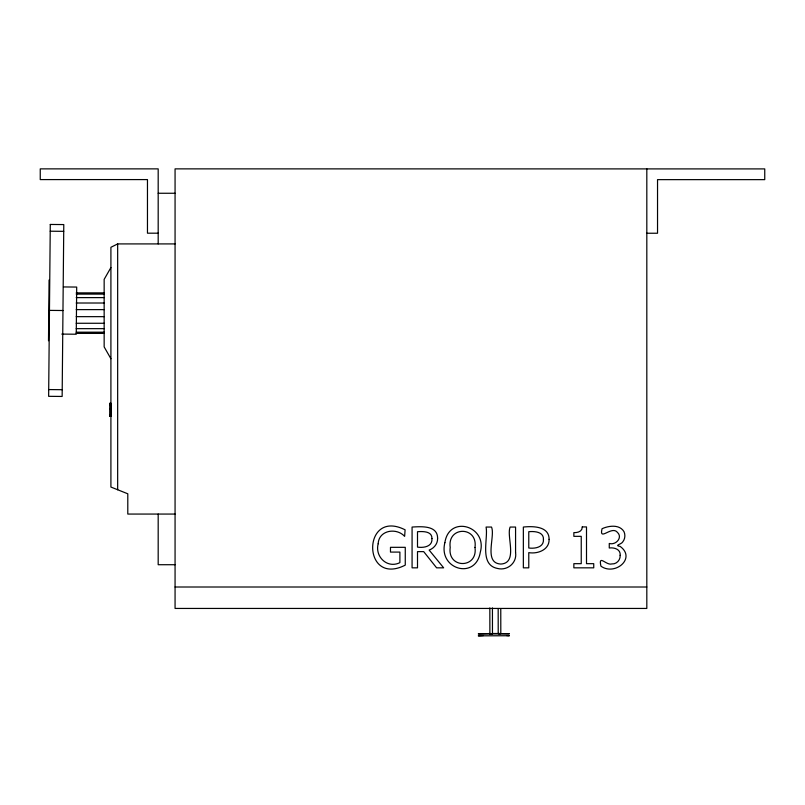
<?xml version="1.0" encoding="UTF-8"?>
<svg xmlns="http://www.w3.org/2000/svg" width="805" height="805" viewBox="0 0 805 805"><rect width="100%" height="100%" fill="white"/><g stroke="black" fill="none" stroke-linecap="round" stroke-linejoin="round"><path stroke-width="1.21" d="M48.501 340.767L49.075 279.989M110.909 267.552L104.157 279.375L104.157 346.905L110.909 358.728M175.067 243.915L117.661 243.915L110.909 247.296L110.909 487.045L127.794 493.797L127.794 514.063L175.067 514.063M489.832 607.926L489.883 633.958L490.748 633.927M489.953 633.968L492.469 633.958L492.429 607.916M498.174 608.54L498.215 633.595L499.412 633.555M499.613 633.615L500.811 633.585L500.77 608.53M483.423 635.558L478.271 635.849L509.374 635.739L506.647 635.578M490.537 633.515L478.271 633.897L509.374 633.787L498.215 633.595M158.183 193.26L175.067 193.26M158.183 233.188L147.466 233.188L147.466 179.585L40.25 179.585L40.25 168.869L158.183 168.869L158.183 243.915M646.817 233.239L657.534 233.239L657.534 179.636L764.75 179.636L764.75 168.909L175.067 168.869L175.067 608.439L646.817 608.439L646.817 168.869M76.193 292.879L104.157 292.879M76.193 294.097L104.157 294.097M76.193 297.619L104.157 297.619M76.193 303.012L104.157 303.012M76.193 309.623L104.157 309.623M76.193 316.657L104.157 316.657M76.193 323.268L104.157 323.268M76.193 328.661L104.157 328.661M76.193 332.183L104.157 332.183M76.193 333.401L104.157 333.401M111.03 403.245L109.701 403.245L109.701 416.215L111.03 416.215L111.03 403.536L109.701 403.536M109.701 403.617L111.03 403.607M109.701 403.879L111.03 403.879M109.701 404.05L111.03 404.05M109.701 404.623L111.03 404.623M109.701 409.192L111.03 409.192M109.701 414.625L111.03 414.625M109.701 415.38L111.03 415.38M111.03 415.722L109.701 415.793L111.03 415.873M175.067 564.718L158.183 564.718L158.183 514.063M175.067 587.006L646.817 587.006M492.529 633.505L500.479 633.525M50.222 231.206L63.726 231.337M63.454 286.942L76.696 287.063L76.254 334.226L61.804 334.085M49.457 310.388L62.971 310.519M48.703 389.57L62.216 389.701M117.661 243.915L117.661 489.752M50.282 224.454L48.642 396.322L62.146 396.452L63.786 224.575L50.282 224.454M515.572 552.502C517.213 562.846 507.361 571.027 497.45 568.451C478.985 564.808 488.333 539.028 486.079 527.054L491.503 527.054C495.548 536.14 483.211 563.158 500.811 564.053C518.44 563.108 506.134 536.211 510.149 527.054L515.572 527.054L515.572 552.502M474.99 547.46C477.999 568.883 447.218 568.863 450.206 547.46C447.147 525.957 478.039 525.987 474.99 547.46M378.189 543.737C374.677 556.597 387.306 568.954 399.894 562.635L399.894 552.089L390.475 552.089L390.475 547.32L405.267 547.32L405.267 565.12C361.777 587.298 361.888 507.985 405.096 529.821L404.633 536.371C396.483 527.345 378.763 530.113 378.189 543.737M444.883 542.63C438.041 569.286 475.664 580.405 480.313 552.18C487.609 525.957 449.049 514.576 444.883 542.63M620.162 555.349C620.494 560.028 616.57 564.325 611.75 563.943C606.326 565.704 598.135 553.78 600.933 566.167C614.829 576.159 636.534 558.298 620.142 546.414C613.652 545.428 621.551 544.291 622.708 541.956C625.032 539.109 625.525 535.033 624.006 531.682C619.588 524.186 608.832 525.635 602.06 528.724C598.799 541.926 611.528 525.494 617.254 532.206C623.181 537.358 615.825 545.508 609.264 543.466L609.264 548.004C614.135 547.269 620.856 549.282 620.162 555.349M549.091 539.35C549.453 549.885 537.609 554.162 528.774 552.633L528.774 567.837L523.351 567.837L523.351 527.054C532.638 526.057 549.292 526.057 549.091 539.35M437.608 538.122C437.86 543.566 434.147 548.286 429.146 550.087L443.656 567.837L436.622 567.837L423.692 551.626L417.503 551.626L417.503 567.837L412.079 567.837L412.079 527.054C420.874 526.561 437.538 525.102 437.608 538.122M431.943 538.535C432.718 546.665 423.571 548.064 417.503 547.108L417.503 531.713C422.716 531.35 432.184 531.058 431.943 538.535M543.456 539.491C543.908 547.45 534.772 548.819 528.774 548.004L528.774 531.713C534.44 531.129 543.868 531.743 543.456 539.491M582.257 526.923C582.448 531.531 577.557 532.84 573.854 532.618L573.854 536.341L581.24 536.341L581.24 563.671L573.854 563.671L573.854 567.837L593.738 567.837L593.738 563.671L586.503 563.671L586.503 526.923L582.257 526.923"/></g></svg>
